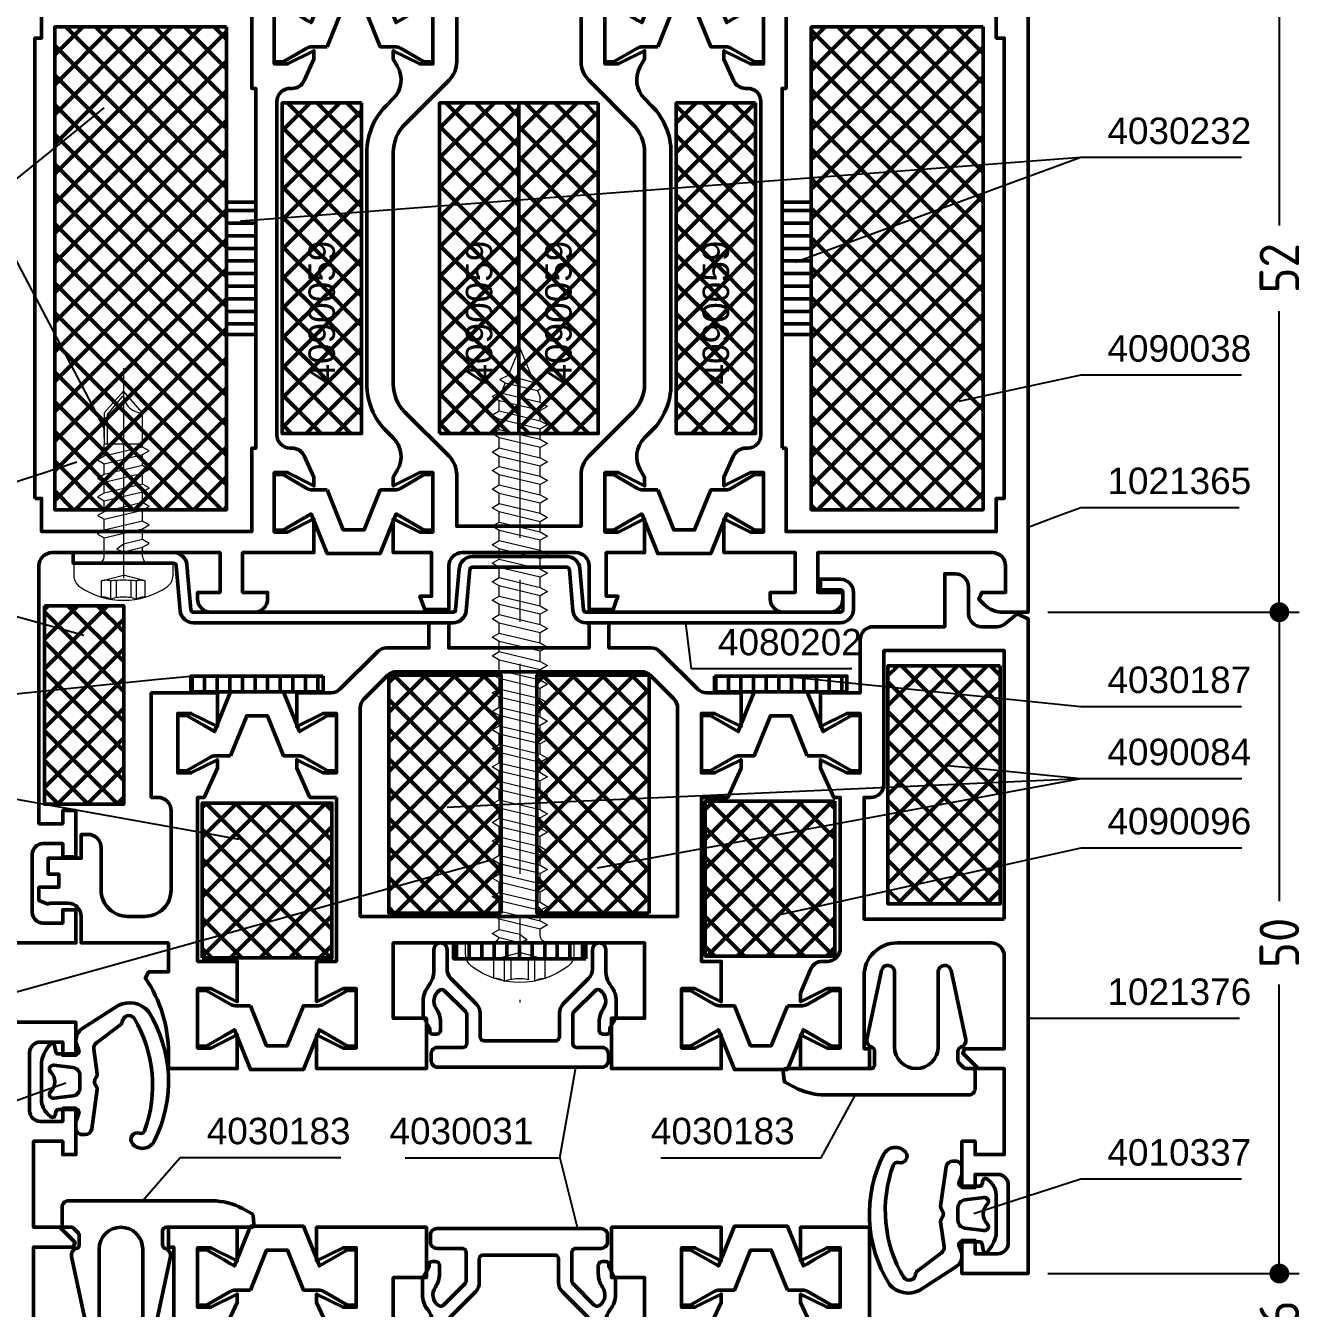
# Model space of a CAD drawing. Header units: millimetres. Extents: x 17 to 180, y 21 to 258.
# Drawn here: x 82.9 to 179.6, y 112.3 to 209.2 of the extents above; entities that cross this region are included whole.
import ezdxf

# ---------------------------------------------------------------- set-up
doc = ezdxf.new("R2010")
doc.units = ezdxf.units.MM
doc.linetypes.add('CENTER', pattern=[50.8, 31.75, -6.35, 6.35, -6.35])
doc.linetypes.add('HIDDEN', pattern=[9.525, 6.35, -3.175])
for name, color, linetype, lineweight in [('AM_5', 3, 'Continuous', 25), ('AM_C', 50, 'Continuous', 50), ('AM_S', 80, 'Continuous', 50), ('Cent3', 70, 'CENTER', 18), ('CHide4', 10, 'HIDDEN', 13), ('Cont4', 10, 'Continuous', 13)]:
    doc.layers.add(name, color=color, linetype=linetype, lineweight=lineweight)
doc.layers.add('WBC-GER-ENG', color=7, linetype='Continuous')
doc.styles.add('HBS_DIMTEXTSTYLE', font='isocp.shx')
doc.styles.add('SWISSL', font='swissl.ttf')
doc.dimstyles.new('Konstruktionsschnitt 1-1$0', dxfattribs={"dimscale": 0, "dimtxt": 3, "dimasz": 1.5, "dimexe": 1.5, "dimexo": 1.5, "dimgap": 1.5, "dimtad": 0, "dimdsep": 46, "dimtxsty": 'HBS_DIMTEXTSTYLE', "dimblk": 'PUNKT', "dimcen": 0, "dimclrd": 3, "dimclre": 3, "dimclrt": 2, "dimadec": 1, "dimazin": 2, "dimtfac": 0.7, "dimtofl": 0, "dimtmove": 0, "dimatfit": 3, "dimfxl": 0, "dimtolj": 1, "dimtzin": 0, "dimarcsym": 0})

# ---------------------------------------------------------------- blocks, each defined once
blk = doc.blocks.new('WS4070448')
at = {"layer": 'Cent3', "ltscale": 0.5}
blk.add_line((8.051, -14.399), (8.067, 4.661), dxfattribs=at)
at = {"layer": 'CHide4', "ltscale": 0.3}
for p, q in [((7.096, 1.694), (7.096, 3.079)), ((7.508, 1.694), (7.508, 2.967)), ((8.627, 1.694), (8.627, 2.967)), ((9.039, 1.694), (9.039, 3.079))]:
    blk.add_line(p, q, dxfattribs=at)
for points in [[(6.417, 2.921), (6.417, 1.694)], [(9.717, 2.921), (9.717, 1.694)], [(6.417, 1.694), (8.067, 1.252)], [(9.717, 1.694), (8.067, 1.252)]]:
    blk.add_lwpolyline(points, dxfattribs=at)
for centre, radius, start, end in [((6.478, 4.198), 1.279, 267.28485, 298.88724), ((8.067, 5.853), 2.94, 250.69884, 289.30116), ((9.657, 4.198), 1.279, 241.11276, 272.71515), ((6.756, 2.851), 1.206, 253.66426, 286.33574), ((8.067, 11.775), 10.128, 264.49478, 275.50522), ((9.378, 2.851), 1.206, 253.66426, 286.33574)]:
    blk.add_arc(centre, radius, start, end, dxfattribs=at)
at = {"layer": 'Cont4'}
for p, q in [((6.617, -8.639), (6.617, -11.003)), ((6.617, -8.639), (9.517, -8.639)), ((9.517, -11.003), (9.517, -8.639)), ((6.617, -11.003), (8.067, -12.639)), ((8.067, -12.639), (9.517, -11.003))]:
    blk.add_line(p, q, dxfattribs=at)
blk.add_lwpolyline([(11.39, 2.114, 0.314856), (4.744, 2.114, 0.244912), (4.317, 1.295), (4.317, 0.361), (11.817, 0.361), (11.817, 1.295, 0.244912), (11.39, 2.114, 0.138291)], format="xyb", dxfattribs=at)
for points in [[(6.117, -1.139), (6.617, -1.428), (8.067, -1.084), (8.567, -0.707), (8.067, -0.507), (6.617, -0.851)], [(6.117, -2.539), (6.617, -2.828), (9.517, -2.14), (10.017, -1.852), (9.517, -1.563), (6.617, -2.251)], [(6.117, -3.939), (6.617, -4.228), (9.517, -3.54), (10.017, -3.252), (9.517, -2.963), (6.617, -3.651)], [(6.117, -5.339), (6.617, -5.628), (9.517, -4.94), (10.017, -4.652), (9.517, -4.363), (6.617, -5.051)], [(6.117, -6.739), (6.617, -7.028), (9.517, -6.34), (10.017, -6.052), (9.517, -5.763), (6.617, -6.451)], [(6.117, -8.139), (6.617, -8.428), (9.517, -7.74), (10.017, -7.452), (9.517, -7.163), (6.617, -7.851)]]:
    blk.add_lwpolyline(points, close=True, dxfattribs=at)
for points in [[(6.617, -0.139), (6.617, -0.851)], [(9.517, -0.139), (9.517, -1.563)], [(6.617, -1.428), (6.617, -1.851)], [(6.617, -1.428), (6.617, -2.251)], [(6.617, -1.428), (6.617, -2.251)], [(6.617, -2.828), (6.617, -3.651)], [(9.517, -2.14), (9.517, -2.963)], [(9.517, -3.54), (9.517, -4.363)], [(6.617, -4.228), (6.617, -5.051)], [(6.617, -5.628), (6.617, -6.451)], [(9.517, -4.94), (9.517, -5.763)], [(9.517, -6.34), (9.517, -7.163)], [(6.617, -7.028), (6.617, -7.851)], [(9.517, -7.74), (9.517, -8.639)], [(6.617, -8.428), (6.617, -8.639)], [(9.267, -8.639), (9.267, -10.887), (8.101, -12.285)], [(9.517, -9.14), (9.517, -9.963)], [(6.617, -9.828), (6.617, -10.651)]]:
    blk.add_lwpolyline(points, dxfattribs=at)
for centre, radius, start, end in [((6.117, -0.139), 0.5, 0, 90), ((10.017, -0.139), 0.5, 90, 180), ((6.609, -12.471), 1.468, 353.42435, 89.66881)]:
    blk.add_arc(centre, radius, start, end, dxfattribs=at)
blk = doc.blocks.new('PUNKT')
at = {"color": 0, "linetype": 'Continuous'}
blk.add_line((-0.5, 0), (-1, 0), dxfattribs=at)
at = {"color": 0, "linetype": 'Continuous', "const_width": 0.5}
blk.add_lwpolyline([(-0.25, 0, 1), (0.25, 0, 1)], format="xyb", close=True, dxfattribs=at)
blk = doc.blocks.new('*D12')
at = {"layer": 'AM_5', "color": 3, "lineweight": -2, "transparency": 16777216}
for p, q in [((160.17, 216.9), (179.17, 216.9)), ((177.67, 215.4), (177.67, 194.14)), ((177.67, 166.4), (177.67, 187.66)), ((160.169, 164.9), (179.17, 164.9))]:
    blk.add_line(p, q, dxfattribs=at)
at = {"layer": 'AM_5', "color": 3, "lineweight": -2, "transparency": 16777216, "xscale": 1.5, "yscale": 1.5, "zscale": 1.5}
for p, rotation in [((177.67, 216.9), 90), ((177.67, 164.9), 270)]:
    blk.add_blockref('PUNKT', p, dxfattribs=dict(at, rotation=rotation))
at = {"layer": 'AM_5', "color": 2, "transparency": 16777216, "insert": (177.67, 190.9), "char_height": 3, "attachment_point": 5, "rotation": 90, "style": 'HBS_DIMTEXTSTYLE'}
blk.add_mtext('\\A1;52', dxfattribs=at)
blk = doc.blocks.new('*S55')
at = {"layer": 'AM_5', "color": 3}
for p, q in [((162.669, 172.797), (161.009, 172.172)), ((174.644, 172.797), (162.669, 172.797))]:
    blk.add_line(p, q, dxfattribs=at)
at = {"layer": 'AM_5', "color": 3, "linetype": 'Continuous'}
blk.add_line((161.009, 172.172), (158.669, 171.292), dxfattribs=at)
at = {"layer": 'AM_5', "color": 2, "insert": (164.669, 173.797), "char_height": 2, "attachment_point": 7, "style": 'SWISSL'}
blk.add_mtext('1021365', dxfattribs=at)
blk = doc.blocks.new('*S56')
at = {"layer": 'AM_5', "color": 3}
for p, q in [((162.669, 182.811), (155.882, 181.36)), ((174.814, 182.811), (162.669, 182.811))]:
    blk.add_line(p, q, dxfattribs=at)
at = {"layer": 'AM_5', "color": 3, "linetype": 'Continuous'}
blk.add_line((155.882, 181.36), (153.437, 180.837), dxfattribs=at)
at = {"layer": 'AM_5', "color": 2, "insert": (164.669, 183.811), "char_height": 2, "attachment_point": 7, "style": 'SWISSL'}
blk.add_mtext('4090038', dxfattribs=at)
blk = doc.blocks.new('*S57')
at = {"layer": 'AM_5', "color": 3}
for p, q in [((162.669, 199.265), (101.604, 194.646)), ((162.669, 199.265), (143.417, 192.21)), ((174.804, 199.265), (162.669, 199.265))]:
    blk.add_line(p, q, dxfattribs=at)
at = {"layer": 'AM_5', "color": 3, "linetype": 'Continuous'}
for p, q in [((101.604, 194.646), (99.112, 194.458)), ((143.417, 192.21), (141.069, 191.349))]:
    blk.add_line(p, q, dxfattribs=at)
at = {"layer": 'AM_5', "color": 2, "insert": (164.669, 200.265), "char_height": 2, "attachment_point": 7, "style": 'SWISSL'}
blk.add_mtext('4030232', dxfattribs=at)
blk = doc.blocks.new('*S58')
at = {"layer": 'AM_5', "color": 3, "linetype": 'Continuous'}
blk.add_line((84.359, 175.498), (86.736, 176.271), dxfattribs=at)
at = {"layer": 'AM_5', "color": 3}
for p, q in [((77.869, 173.386), (84.359, 175.498)), ((65.723, 173.386), (77.869, 173.386))]:
    blk.add_line(p, q, dxfattribs=at)
at = {"layer": 'AM_5', "color": 2, "insert": (75.869, 174.386), "char_height": 2, "attachment_point": 9, "style": 'SWISSL'}
blk.add_mtext('4090038', dxfattribs=at)
blk = doc.blocks.new('*S59')
at = {"layer": 'AM_5', "color": 3, "linetype": 'Continuous'}
blk.add_line((92.881, 159.824), (95.369, 160.075), dxfattribs=at)
at = {"layer": 'AM_5', "color": 3}
for p, q in [((77.869, 158.31), (92.881, 159.824)), ((65.718, 158.31), (77.869, 158.31))]:
    blk.add_line(p, q, dxfattribs=at)
at = {"layer": 'AM_5', "color": 2, "insert": (75.869, 159.31), "char_height": 2, "attachment_point": 9, "style": 'SWISSL'}
blk.add_mtext('4030187', dxfattribs=at)
blk = doc.blocks.new('*S60')
at = {"layer": 'AM_5', "color": 3, "linetype": 'Continuous'}
for p, q in [((155.037, 153.051), (152.549, 153.294)), ((117.25, 150.257), (114.752, 150.144)), ((128.536, 145.995), (126.078, 145.54))]:
    blk.add_line(p, q, dxfattribs=at)
at = {"layer": 'AM_5', "color": 3}
for p, q in [((162.67, 152.305), (117.25, 150.257)), ((162.67, 152.305), (128.536, 145.995)), ((162.67, 152.305), (155.037, 153.051)), ((174.826, 152.305), (162.67, 152.305))]:
    blk.add_line(p, q, dxfattribs=at)
at = {"layer": 'AM_5', "color": 2, "insert": (164.67, 153.305), "char_height": 2, "attachment_point": 7, "style": 'SWISSL'}
blk.add_mtext('4090084', dxfattribs=at)
blk = doc.blocks.new('*S61')
at = {"layer": 'AM_5', "color": 3, "linetype": 'Continuous'}
blk.add_line((142.457, 159.821), (139.97, 160.075), dxfattribs=at)
at = {"layer": 'AM_5', "color": 3}
for p, q in [((162.67, 157.757), (142.457, 159.821)), ((174.82, 157.757), (162.67, 157.757))]:
    blk.add_line(p, q, dxfattribs=at)
at = {"layer": 'AM_5', "color": 2, "insert": (164.67, 158.757), "char_height": 2, "attachment_point": 7, "style": 'SWISSL'}
blk.add_mtext('4030187', dxfattribs=at)
blk = doc.blocks.new('*S62')
at = {"layer": 'AM_5', "color": 3, "linetype": 'Continuous'}
blk.add_line((133.093, 161.62), (132.78, 164.1), dxfattribs=at)
at = {"layer": 'AM_5', "color": 3}
for p, q in [((133.22, 160.612), (133.093, 161.62)), ((145.356, 160.612), (133.22, 160.612))]:
    blk.add_line(p, q, dxfattribs=at)
at = {"layer": 'AM_5', "color": 2, "insert": (135.22, 161.612), "char_height": 2, "attachment_point": 7, "style": 'SWISSL'}
blk.add_mtext('4080202', dxfattribs=at)
blk = doc.blocks.new('ws4070048')
at = {"layer": 'Cent3', "ltscale": 0.5}
blk.add_line((0, -46.5), (0, 4.5), dxfattribs=at)
at = {"layer": 'CHide4', "ltscale": 0.3}
for p, q in [((-1.171, 1.248), (-1.171, 2.885)), ((-0.684, 1.248), (-0.684, 2.753)), ((0.638, 1.248), (0.638, 2.753)), ((1.125, 1.248), (1.125, 2.885))]:
    blk.add_line(p, q, dxfattribs=at)
for points in [[(-1.973, 2.666), (-1.973, 1.248)], [(1.927, 2.682), (1.927, 1.248)], [(-1.973, 1.248), (-0.023, 0.726)], [(1.927, 1.248), (-0.023, 0.726)]]:
    blk.add_lwpolyline(points, dxfattribs=at)
for centre, radius, start, end in [((-1.962, 4.206), 1.539, 269.57434, 300.88365), ((-0.023, 6.163), 3.474, 250.69884, 289.30116), ((1.885, 4.206), 1.525, 240.10442, 271.56463), ((-1.572, 2.616), 1.425, 253.66426, 286.33574), ((-0.023, 13.162), 11.97, 264.49478, 275.50522), ((1.526, 2.616), 1.425, 253.66426, 286.33574)]:
    blk.add_arc(centre, radius, start, end, dxfattribs=at)
at = {"layer": 'Cont4'}
blk.add_lwpolyline([(3.625, 1.781, 0.336235), (-3.625, 1.781, 0.234691), (-4.1, 0.825), (-4.1, 0), (4.1, 0), (4.1, 0.825, 0.234691), (3.625, 1.781, 0.14402)], format="xyb", dxfattribs=at)
for points in [[(-1.55, -0.382), (-2.1, -0.7), (-1.55, -1.018), (0, -0.647), (0.55, -0.233), (0, -0.012)], [(-1.55, -1.782), (-2.1, -2.1), (-1.55, -2.418), (1.55, -1.677), (2.1, -1.359), (1.55, -1.042)], [(-1.55, -3.182), (-2.1, -3.5), (-1.55, -3.818), (1.55, -3.077), (2.1, -2.759), (1.55, -2.442)], [(-1.55, -4.582), (-2.1, -4.9), (-1.55, -5.218), (1.55, -4.477), (2.1, -4.159), (1.55, -3.842)], [(-1.55, -5.982), (-2.1, -6.3), (-1.55, -6.618), (1.55, -5.877), (2.1, -5.559), (1.55, -5.242)], [(-1.55, -7.382), (-2.1, -7.7), (-1.55, -8.018), (1.55, -7.277), (2.1, -6.959), (1.55, -6.642)], [(-1.55, -8.782), (-2.1, -9.1), (-1.55, -9.418), (1.55, -8.677), (2.1, -8.359), (1.55, -8.042)], [(-1.55, -10.182), (-2.1, -10.5), (-1.55, -10.818), (1.55, -10.077), (2.1, -9.759), (1.55, -9.442)], [(-1.55, -11.582), (-2.1, -11.9), (-1.55, -12.218), (1.55, -11.477), (2.1, -11.159), (1.55, -10.842)], [(-1.55, -12.982), (-2.1, -13.3), (-1.55, -13.618), (1.55, -12.877), (2.1, -12.559), (1.55, -12.242)], [(-1.55, -14.382), (-2.1, -14.7), (-1.55, -15.018), (1.55, -14.277), (2.1, -13.959), (1.55, -13.642)], [(-1.55, -15.782), (-2.1, -16.1), (-1.55, -16.418), (1.55, -15.677), (2.1, -15.359), (1.55, -15.042)], [(-1.55, -17.182), (-2.1, -17.5), (-1.55, -17.818), (1.55, -17.077), (2.1, -16.759), (1.55, -16.442)], [(-1.55, -18.582), (-2.1, -18.9), (-1.55, -19.218), (1.55, -18.477), (2.1, -18.159), (1.55, -17.842)], [(-1.55, -19.982), (-2.1, -20.3), (-1.55, -20.618), (1.55, -19.877), (2.1, -19.559), (1.55, -19.242)], [(-1.55, -21.382), (-2.1, -21.7), (-1.55, -22.018), (1.55, -21.277), (2.1, -20.959), (1.55, -20.642)], [(-1.55, -22.782), (-2.1, -23.1), (-1.55, -23.418), (1.55, -22.677), (2.1, -22.359), (1.55, -22.042)], [(-1.55, -24.182), (-2.1, -24.5), (-1.55, -24.818), (1.55, -24.077), (2.1, -23.759), (1.55, -23.442)], [(-1.55, -25.582), (-2.1, -25.9), (-1.55, -26.218), (1.55, -25.477), (2.1, -25.159), (1.55, -24.842)], [(-1.55, -26.982), (-2.1, -27.3), (-1.55, -27.618), (1.55, -26.877), (2.1, -26.559), (1.55, -26.242)], [(-1.55, -28.382), (-2.1, -28.7), (-1.55, -29.018), (1.55, -28.277), (2.1, -27.959), (1.55, -27.642)], [(-1.55, -29.782), (-2.1, -30.1), (-1.55, -30.418), (1.55, -29.677), (2.1, -29.359), (1.55, -29.042)], [(-1.55, -31.182), (-2.1, -31.5), (-1.55, -31.818), (1.55, -31.077), (2.1, -30.759), (1.55, -30.442)], [(-1.55, -32.582), (-2.1, -32.9), (-1.55, -33.218), (1.55, -32.477), (2.1, -32.159), (1.55, -31.842)], [(-1.55, -33.982), (-2.1, -34.3), (-1.55, -34.618), (1.55, -33.877), (2.1, -33.559), (1.55, -33.242)], [(-1.55, -35.382), (-2.1, -35.7), (-1.55, -36.018), (1.55, -35.277), (2.1, -34.959), (1.55, -34.642)], [(-1.55, -36.782), (-2.1, -37.1), (-1.55, -37.418), (1.55, -36.677), (2.1, -36.359), (1.55, -36.042)], [(-1.55, -38.182), (-2.1, -38.5), (-1.55, -38.818), (1.55, -38.077), (2.1, -37.759), (1.55, -37.442)], [(-1.55, -39.582), (-2.1, -39.9), (-1.55, -40.218), (1.55, -39.477), (2.1, -39.159), (1.55, -38.842)], [(-1.55, -40.982), (-2.1, -41.3), (-1.55, -41.618), (1.55, -40.877), (2.1, -40.559), (1.55, -40.242)], [(1.342, -41.76), (1.733, -42.024), (1.107, -42.328), (-0.872, -42.896), (-1.497, -42.594), (-1.107, -42.328)]]:
    blk.add_lwpolyline(points, close=True, dxfattribs=at)
for points in [[(1.55, -0.6), (1.55, -1.042)], [(-1.55, -1.018), (-1.55, -1.782)], [(1.55, -1.677), (1.55, -2.442)], [(-1.55, -2.418), (-1.55, -3.182)], [(-1.55, -3.818), (-1.55, -4.582)], [(1.55, -3.077), (1.55, -3.842)], [(1.55, -4.477), (1.55, -5.242)], [(-1.55, -5.218), (-1.55, -5.982)], [(-1.55, -6.618), (-1.55, -7.382)], [(1.55, -5.877), (1.55, -6.642)], [(1.55, -7.277), (1.55, -8.042)], [(-1.55, -8.018), (-1.55, -8.782)], [(1.55, -8.677), (1.55, -9.442)], [(-1.55, -9.418), (-1.55, -10.182)], [(1.55, -10.077), (1.55, -10.842)], [(-1.55, -10.818), (-1.55, -11.582)], [(1.55, -11.477), (1.55, -12.242)], [(-1.55, -12.218), (-1.55, -12.982)], [(1.55, -12.877), (1.55, -13.642)], [(-1.55, -13.618), (-1.55, -14.382)], [(1.55, -14.277), (1.55, -15.042)], [(-1.55, -15.018), (-1.55, -15.782)], [(-1.55, -16.418), (-1.55, -17.182)], [(1.55, -15.677), (1.55, -16.442)], [(1.55, -17.077), (1.55, -17.842)], [(-1.55, -17.818), (-1.55, -18.582)], [(-1.55, -19.218), (-1.55, -19.982)], [(1.55, -18.477), (1.55, -19.242)], [(1.55, -19.877), (1.55, -20.642)], [(-1.55, -20.618), (-1.55, -21.382)], [(1.55, -21.277), (1.55, -22.042)], [(-1.55, -22.018), (-1.55, -22.782)], [(1.55, -22.677), (1.55, -23.442)], [(-1.55, -23.418), (-1.55, -24.182)], [(1.55, -24.077), (1.55, -24.842)], [(-1.55, -24.818), (-1.55, -25.582)], [(1.55, -25.477), (1.55, -26.242)], [(-1.55, -26.218), (-1.55, -26.982)], [(1.55, -26.877), (1.55, -27.642)], [(-1.55, -27.618), (-1.55, -28.382)], [(-1.55, -29.018), (-1.55, -29.782)], [(1.55, -28.277), (1.55, -29.042)], [(1.55, -29.677), (1.55, -30.442)], [(-1.55, -30.418), (-1.55, -31.182)], [(-1.55, -31.818), (-1.55, -32.582)], [(1.55, -31.077), (1.55, -31.842)], [(1.55, -32.477), (1.55, -33.242)], [(-1.55, -33.218), (-1.55, -33.982)], [(1.55, -33.877), (1.55, -34.642)], [(-1.55, -34.618), (-1.55, -35.382)], [(1.55, -35.277), (1.55, -36.042)], [(-1.55, -36.018), (-1.55, -36.782)], [(1.55, -36.677), (1.55, -37.442)], [(-1.55, -37.418), (-1.55, -38.182)], [(1.55, -38.077), (1.55, -38.842)], [(-1.55, -38.818), (-1.55, -39.582)], [(1.55, -39.477), (1.55, -40.242)], [(-1.55, -40.218), (-1.55, -40.982)], [(-1.107, -42.328), (-1.414, -41.585)], [(1.342, -41.76), (1.55, -41.258)], [(1.55, -40.877), (1.55, -41.258)], [(1.107, -42.328), (0, -45), (-0.872, -42.896)]]:
    blk.add_lwpolyline(points, dxfattribs=at)
for centre, start, end in [((2.15, -0.6), 90, 180), ((-2.15, -0.6), 19.28031, 90)]:
    blk.add_arc(centre, 0.6, start, end, dxfattribs=at)
blk = doc.blocks.new('*S63')
at = {"layer": 'AM_5', "color": 3, "linetype": 'Continuous'}
blk.add_line((161.17, 134.178), (158.67, 134.178), dxfattribs=at)
at = {"layer": 'AM_5', "color": 3}
blk.add_line((174.671, 134.178), (161.17, 134.178), dxfattribs=at)
at = {"layer": 'AM_5', "color": 2, "insert": (164.67, 135.178), "char_height": 2, "attachment_point": 7, "style": 'SWISSL'}
blk.add_mtext('1021376', dxfattribs=at)
blk = doc.blocks.new('*D23')
at = {"layer": 'AM_5', "color": 3, "lineweight": -2, "transparency": 16777216}
for p, q in [((177.67, 116.4), (177.67, 117.9)), ((160.17, 114.9), (179.17, 114.9)), ((160.17, 108.9), (179.17, 108.9)), ((177.67, 107.4), (177.67, 105.9))]:
    blk.add_line(p, q, dxfattribs=at)
at = {"layer": 'AM_5', "color": 3, "lineweight": -2, "transparency": 16777216, "xscale": 1.5, "yscale": 1.5, "zscale": 1.5}
for p, rotation in [((177.67, 114.9), 270), ((177.67, 108.9), 90)]:
    blk.add_blockref('PUNKT', p, dxfattribs=dict(at, rotation=rotation))
at = {"layer": 'AM_5', "color": 2, "transparency": 16777216, "insert": (177.67, 111.9), "char_height": 3, "attachment_point": 5, "rotation": 90, "style": 'HBS_DIMTEXTSTYLE'}
blk.add_mtext('\\A1;6', dxfattribs=at)
blk = doc.blocks.new('*D24')
at = {"layer": 'AM_5', "color": 3, "lineweight": -2, "transparency": 16777216}
for p, q in [((160.169, 164.9), (179.17, 164.9)), ((177.67, 163.4), (177.67, 143.051)), ((177.67, 116.4), (177.67, 136.749)), ((160.17, 114.9), (179.17, 114.9))]:
    blk.add_line(p, q, dxfattribs=at)
at = {"layer": 'AM_5', "color": 3, "lineweight": -2, "transparency": 16777216, "xscale": 1.5, "yscale": 1.5, "zscale": 1.5}
for p, rotation in [((177.67, 164.9), 90), ((177.67, 114.9), 270)]:
    blk.add_blockref('PUNKT', p, dxfattribs=dict(at, rotation=rotation))
at = {"layer": 'AM_5', "color": 2, "transparency": 16777216, "insert": (177.67, 139.9), "char_height": 3, "attachment_point": 5, "rotation": 90, "style": 'HBS_DIMTEXTSTYLE'}
blk.add_mtext('\\A1;50', dxfattribs=at)
blk = doc.blocks.new('*S69')
at = {"layer": 'AM_5', "color": 3}
for p, q in [((94.562, 123.648), (93.367, 122.281)), ((106.693, 123.648), (94.562, 123.648))]:
    blk.add_line(p, q, dxfattribs=at)
at = {"layer": 'AM_5', "color": 3, "linetype": 'Continuous'}
blk.add_line((93.367, 122.281), (91.721, 120.399), dxfattribs=at)
at = {"layer": 'AM_5', "color": 2, "insert": (96.562, 124.648), "char_height": 2, "attachment_point": 7, "style": 'SWISSL'}
blk.add_mtext('4030183', dxfattribs=at)
blk = doc.blocks.new('*S70')
at = {"layer": 'AM_5', "color": 3, "linetype": 'Continuous'}
blk.add_line((83.564, 128.483), (85.918, 129.324), dxfattribs=at)
at = {"layer": 'AM_5', "color": 3}
for p, q in [((77.869, 126.449), (83.564, 128.483)), ((65.718, 126.449), (77.869, 126.449))]:
    blk.add_line(p, q, dxfattribs=at)
at = {"layer": 'AM_5', "color": 2, "insert": (75.869, 127.449), "char_height": 2, "attachment_point": 9, "style": 'SWISSL'}
blk.add_mtext('4010337', dxfattribs=at)
blk = doc.blocks.new('*S71')
at = {"layer": 'AM_5', "color": 3}
for p, q in [((162.67, 122.032), (156.953, 120.187)), ((174.82, 122.032), (162.67, 122.032))]:
    blk.add_line(p, q, dxfattribs=at)
at = {"layer": 'AM_5', "color": 3, "linetype": 'Continuous'}
blk.add_line((156.953, 120.187), (154.574, 119.42), dxfattribs=at)
at = {"layer": 'AM_5', "color": 2, "insert": (164.67, 123.032), "char_height": 2, "attachment_point": 7, "style": 'SWISSL'}
blk.add_mtext('4010337', dxfattribs=at)
blk = doc.blocks.new('*S72')
at = {"layer": 'AM_5', "color": 3, "linetype": 'Continuous'}
for p, q in [((124.034, 128.038), (124.469, 130.5)), ((123.986, 120.726), (124.591, 118.3))]:
    blk.add_line(p, q, dxfattribs=at)
at = {"layer": 'AM_5', "color": 3}
for p, q in [((123.258, 123.648), (124.034, 128.038)), ((111.558, 123.648), (123.258, 123.648)), ((123.258, 123.648), (123.986, 120.726))]:
    blk.add_line(p, q, dxfattribs=at)
at = {"layer": 'AM_5', "color": 2, "insert": (121.258, 124.648), "char_height": 2, "attachment_point": 9, "style": 'SWISSL'}
blk.add_mtext('4030031', dxfattribs=at)
blk = doc.blocks.new('*S73')
at = {"layer": 'AM_5', "color": 3}
for p, q in [((162.67, 147.068), (142.211, 142.525)), ((174.826, 147.068), (162.67, 147.068))]:
    blk.add_line(p, q, dxfattribs=at)
at = {"layer": 'AM_5', "color": 3, "linetype": 'Continuous'}
blk.add_line((142.211, 142.525), (139.77, 141.983), dxfattribs=at)
at = {"layer": 'AM_5', "color": 2, "insert": (164.67, 148.068), "char_height": 2, "attachment_point": 7, "style": 'SWISSL'}
blk.add_mtext('4090096', dxfattribs=at)
blk = doc.blocks.new('*S74')
at = {"layer": 'AM_5', "color": 3}
for p, q in [((65.713, 151.542), (77.869, 151.542)), ((77.869, 151.542), (96.517, 148.186))]:
    blk.add_line(p, q, dxfattribs=at)
at = {"layer": 'AM_5', "color": 3, "linetype": 'Continuous'}
blk.add_line((96.517, 148.186), (98.978, 147.743), dxfattribs=at)
at = {"layer": 'AM_5', "color": 2, "insert": (75.869, 152.542), "char_height": 2, "attachment_point": 9, "style": 'SWISSL'}
blk.add_mtext('4090096', dxfattribs=at)
blk = doc.blocks.new('*S75')
at = {"layer": 'WBC-GER-ENG', "color": 3}
blk.add_line((55.669, 128.846), (115.725, 145.531), dxfattribs=at)
at = {"layer": 'WBC-GER-ENG', "color": 3, "linetype": 'Continuous'}
blk.add_line((115.725, 145.531), (118.134, 146.2), dxfattribs=at)
blk = doc.blocks.new('*S85')
at = {"layer": 'AM_5', "color": 3, "linetype": 'Continuous'}
blk.add_line((144.417, 126.206), (145.615, 128.4), dxfattribs=at)
at = {"layer": 'AM_5', "color": 3}
for p, q in [((143.021, 123.648), (144.417, 126.206)), ((130.891, 123.648), (143.021, 123.648))]:
    blk.add_line(p, q, dxfattribs=at)
at = {"layer": 'AM_5', "color": 2, "insert": (141.021, 124.648), "char_height": 2, "attachment_point": 9, "style": 'SWISSL'}
blk.add_mtext('4030183', dxfattribs=at)
blk = doc.blocks.new('*S88')
at = {"layer": 'AM_5', "color": 3, "linetype": 'Continuous'}
for p, q in [((86.87, 201.447), (88.815, 203.018)), ((87.649, 180.993), (88.813, 178.78))]:
    blk.add_line(p, q, dxfattribs=at)
at = {"layer": 'AM_5', "color": 3}
for p, q in [((79.869, 195.789), (86.87, 201.447)), ((62.398, 195.789), (79.869, 195.789)), ((79.869, 195.789), (87.649, 180.993))]:
    blk.add_line(p, q, dxfattribs=at)
at = {"layer": 'AM_5', "color": 2, "insert": (72.544, 196.789), "char_height": 2, "attachment_point": 9, "style": 'SWISSL'}
blk.add_mtext('4070448', dxfattribs=at)
blk = doc.blocks.new('*S90')
at = {"layer": 'AM_5', "color": 3}
for p, q in [((65.733, 165.748), (77.869, 165.748)), ((77.869, 165.748), (84.854, 163.833))]:
    blk.add_line(p, q, dxfattribs=at)
at = {"layer": 'AM_5', "color": 3, "linetype": 'Continuous'}
blk.add_line((84.854, 163.833), (87.265, 163.172), dxfattribs=at)
at = {"layer": 'AM_5', "color": 2, "insert": (75.869, 166.748), "char_height": 2, "attachment_point": 9, "style": 'SWISSL'}
blk.add_mtext('4090092', dxfattribs=at)
blk = doc.blocks.new('WI4090084')
h = blk.add_hatch()
h.set_pattern_fill('ANSI37', color=256, scale=0.5, angle=90)
h.set_pattern_definition([(135, (278.8448, -56.4523), (-1.122532, -1.122532), []), (225, (278.8448, -56.4523), (1.122532, -1.122532), [])])
h.paths.add_polyline_path([(-0.55, -0.85), (-18.55, -0.85), (-18.55, -9.35), (-0.55, -9.35)])
blk.add_lwpolyline([(-0.55, -0.85), (-0.55, -9.35), (-18.55, -9.35), (-18.55, -0.85), (-0.55, -0.85)], close=True)
blk = doc.blocks.new('WI4090096')
h = blk.add_hatch()
h.set_pattern_fill('ANSI37', color=256, scale=0.5)
h.paths.add_polyline_path([(11.7, 9.8), (0, 9.8), (0, 0), (11.7, 0)])
blk.add_lwpolyline([(0, 9.8), (11.7, 9.8), (11.7, 0), (0, 0), (0, 9.8)], close=True)
blk = doc.blocks.new('WI4090092')
h = blk.add_hatch()
h.set_pattern_fill('ANSI37', color=256, scale=0.5)
h.paths.add_polyline_path([(-0.08, 6.42), (-0.08, 0.42), (14.92, 0.42), (14.92, 6.42)])
blk.add_lwpolyline([(-0.08, 0.42), (-0.08, 6.42), (14.92, 6.42), (14.92, 0.42), (-0.08, 0.42)], close=True)
blk = doc.blocks.new('WI1021358')
for points in [[(-75.199, 5), (-75.199, -2), (-72.199, -2), (-72.058, -2.341), (-73.216, -3.5), (-75.199, -3.5), (-75.199, -10), (-72.999, -10), (-72.999, -9), (-71.999, -9), (-71.999, -12.5), (-72.999, -12.5), (-72.999, -11.5), (-74.699, -11.5, 0.414214), (-75.499, -12.3), (-75.499, -16.7, 0.414214), (-74.699, -17.5), (-72.999, -17.5), (-72.999, -16.5), (-71.999, -16.5), (-71.999, -19), (-76.999, -19)], [(-60.805, 4.358), (-59.799, 2.2), (-59.799, 2.2), (-59.799, 1.55), (-61.799, 2.55), (-62.799, 2.55), (-62.799, -1.95), (-61.799, -1.95), (-59.799, -0.95), (-59.799, -3.5), (-64.999, -3.5), (-64.999, -2), (-64.599, -2), (-64.599, 5, 0.414214)], [(-28.999, 6), (-28.999, 0.3), (-31.499, 0.3), (-31.499, -3.5), (-23.199, -3.5), (-23.199, -0.95), (-25.199, -1.95), (-26.199, -1.95), (-26.199, 2.55), (-25.199, 2.55), (-23.199, 1.55), (-23.199, 2.2), (-24.405, 4.787, -0.109518)], [(-12, 6), (-12, -3.5), (-17.2, -3.5), (-17.2, -0.95), (-15.2, -1.95), (-14.2, -1.95), (-14.2, 2.55), (-15.2, 2.55), (-17.2, 1.55), (-17.2, 2.2), (-16.194, 4.358, 0.109518)]]:
    blk.add_lwpolyline(points, format="xyb")
blk.add_lwpolyline([(-52.594, 4.787), (-53.8, 2.2), (-53.799, 1.55), (-51.799, 2.55), (-50.799, 2.55), (-50.799, -1.95), (-51.799, -1.95), (-53.799, -0.95), (-53.799, -3.5), (-45.499, -3.5), (-45.499, 0.3), (-47.999, 0.3), (-47.999, 6)])
for points in [[(-58.807, 1.25), (-59.933, 1.25, -0.131652), (-60.333, 1.358), (-62.138, 2.4), (-62.799, 2.4), (-62.799, -1.8), (-62.138, -1.8), (-60.799, -1.027), (-60.311, -0.744), (-60.012, -0.572), (-58.799, -3.575), (-54.799, -3.575), (-53.586, -0.572), (-51.46, -1.8), (-50.799, -1.8), (-50.799, 2.4), (-51.46, 2.4), (-53.265, 1.358, -0.131652), (-53.665, 1.25), (-54.791, 1.25), (-56.013, -1.775), (-57.585, -1.775)], [(-18.192, 1.25), (-17.066, 1.25, 0.131652), (-16.666, 1.358), (-14.861, 2.4), (-14.2, 2.4), (-14.2, -1.8), (-14.861, -1.8), (-16.2, -1.027), (-16.688, -0.744), (-16.987, -0.572), (-18.2, -3.575), (-22.2, -3.575), (-23.413, -0.572), (-25.539, -1.8), (-26.2, -1.8), (-26.2, 2.4), (-25.539, 2.4), (-23.734, 1.358, 0.131652), (-23.334, 1.25), (-22.208, 1.25), (-20.986, -1.775), (-19.414, -1.775)]]:
    blk.add_lwpolyline(points, format="xyb", close=True)
blk = doc.blocks.new('WI1021365')
for points in [[(0.2, 51), (5, 51), (5, 48.5), (4, 48.5), (4, 49.5), (2.5, 49.5, 0.414214), (1.7, 48.7), (1.7, 44.3, 0.414214), (2.5, 43.5), (4, 43.5), (4, 44.5), (5, 44.5), (5, 41), (4, 41), (4, 42), (2.2, 42), (2.2, 22.5, 0.414214), (3.2, 21.5), (15.9, 21.5), (15.9, 24.5), (14.2, 24.5), (14.2, 25, -0.414214), (15.2, 26), (18.5, 26, -0.414214), (19.5, 25), (19.5, 24.5), (17.6, 24.5), (17.6, 21.5), (23, 21.5), (23, 18.95), (21, 19.95), (20, 19.95), (20, 15.45), (21, 15.45), (23, 16.45), (23, 15.8), (22.266, 14.187, -0.294108), (21.356, 13.6), (21.2, 13.6, 0.414214), (20.2, 12.6), (20.2, -12.6, 0.414214), (21.2, -13.6), (21.356, -13.6, -0.294108), (22.266, -14.186), (23, -15.8), (23, -15.8), (23, -16.45), (21, -15.45), (20, -15.45), (20, -19.95)], [(29, -15.8), (29.32, -15.245, 0.339454), (29.003, -12.831), (28.464, -12.293, -0.198912), (27, -8.757), (27, 8.757, -0.198912), (28.464, 12.293), (29.003, 12.831, 0.339454), (29.32, 15.245), (29, 15.8), (29, 16.45), (31, 15.45), (32, 15.45), (32, 19.95), (31, 19.95), (29, 18.95), (29, 21.5), (31.9, 21.5), (31.9, 24.8), (31.014, 24.8), (31.378, 25.8), (33.2, 25.8), (33.2, 22.5, 0.414214), (34.2, 21.5), (42.8, 21.5, 0.414214), (43.8, 22.5), (43.8, 25.8), (45.622, 25.8), (45.986, 24.8), (45.1, 24.8), (45.1, 21.5), (48, 21.5), (48, 18.95), (46, 19.95), (45, 19.95), (45, 15.45), (46, 15.45), (48, 16.45), (48, 15.8), (47.68, 15.245, 0.339454), (47.997, 12.831), (48.536, 12.293, -0.198912), (50, 8.757), (50, -8.757, -0.198912), (48.536, -12.293), (47.997, -12.831, 0.339454), (47.68, -15.245), (48, -15.8), (48, -16.45), (46, -15.45), (45, -15.45), (45, -19.95)], [(57, -19.95), (57, -15.45), (56, -15.45), (54, -16.45), (54, -15.8), (54, -15.8), (54.734, -14.186, -0.294108), (55.644, -13.6), (55.8, -13.6, 0.414214), (56.8, -12.6), (56.8, 12.6, 0.414214), (55.8, 13.6), (55.644, 13.6, -0.294108), (54.734, 14.187), (54, 15.8), (54, 16.45), (56, 15.45), (57, 15.45), (57, 19.95), (56, 19.95), (54, 18.95), (54, 21.5), (59.4, 21.5), (59.4, 24.5), (57.5, 24.5), (57.5, 25, -0.414214), (58.5, 26), (62, 26, -0.414214), (63, 25), (63, 24.5), (61.1, 24.5), (61.1, 21.5), (74.3, 21.5, 0.414214), (75.3, 22.5), (75.3, 24.5), (73.5, 24.5), (73.288, 25.013), (73.69, 25.415, -0.198912), (75.104, 26), (77, 26), (77, -26)]]:
    blk.add_lwpolyline(points, format="xyb")
blk.add_lwpolyline([(32, -19.95), (32, -15.45), (31, -15.45), (29, -16.45), (29, -15.8), (29.32, -15.245)])
for points in [[(23.992, 16.75), (22.866, 16.75, 0.131652), (22.466, 16.643), (20.661, 15.6), (20, 15.6), (20, 19.8), (20.661, 19.8), (22, 19.027), (22.488, 18.745), (22.787, 18.572), (24, 21.575), (28, 21.575), (29.213, 18.572), (31.339, 19.8), (32, 19.8), (32, 15.6), (31.339, 15.6), (29.534, 16.643, 0.131652), (29.134, 16.75), (28.008, 16.75), (26.786, 19.775), (25.214, 19.775)], [(48.992, 16.75), (47.866, 16.75, 0.131652), (47.466, 16.643), (45.661, 15.6), (45, 15.6), (45, 19.8), (45.661, 19.8), (47, 19.027), (47.488, 18.745), (47.787, 18.572), (49, 21.575), (53, 21.575), (54.213, 18.572), (56.339, 19.8), (57, 19.8), (57, 15.6), (56.339, 15.6), (54.534, 16.643, 0.131652), (54.134, 16.75), (53.008, 16.75), (51.786, 19.775), (50.214, 19.775)], [(48, 8.757, 0.198912), (47.121, 10.879), (43.786, 14.214, -0.198912), (43.2, 15.628), (43.2, 19.5), (33.8, 19.5), (33.8, 15.628, -0.198912), (33.214, 14.214), (29.879, 10.879, 0.198912), (29, 8.757), (29, -8.757, 0.198912), (29.879, -10.879), (33.214, -14.214, -0.198912), (33.8, -15.628), (33.8, -19.5), (43.2, -19.5), (43.2, -15.628, -0.198912), (43.786, -14.214), (47.121, -10.879, 0.198912), (48, -8.757)], [(23.992, -16.749), (22.866, -16.749, -0.131652), (22.466, -16.642), (20.661, -15.6), (20, -15.6), (20, -19.8), (20.661, -19.8), (22, -19.026), (22.488, -18.744), (22.787, -18.571), (24, -21.574), (28, -21.574), (29.213, -18.571), (31.339, -19.8), (32, -19.8), (32, -15.6), (31.339, -15.6), (29.534, -16.642, -0.131652), (29.134, -16.749), (28.008, -16.749), (26.786, -19.774), (25.214, -19.774)], [(48.992, -16.749), (47.866, -16.749, -0.131652), (47.466, -16.642), (45.661, -15.6), (45, -15.6), (45, -19.8), (45.661, -19.8), (47, -19.026), (47.488, -18.744), (47.787, -18.571), (49, -21.574), (53, -21.574), (54.213, -18.571), (56.339, -19.8), (57, -19.8), (57, -15.6), (56.339, -15.6), (54.534, -16.642, -0.131652), (54.134, -16.749), (53.008, -16.749), (51.786, -19.774), (50.214, -19.774)]]:
    blk.add_lwpolyline(points, format="xyb", close=True)
for points in [[(1.9, 17.4), (2.4, 17.4), (2.4, 19.9), (18.3, 19.9), (18.3, 13.6), (18.6, 13.6), (18.6, -13.6), (18.3, -13.6), (18.3, -19.9), (2.4, -19.9), (2.4, -17.4), (1.9, -17.4), (1.9, 17.4)], [(58.4, 13.6), (58.7, 13.6), (58.7, 19.9), (74.6, 19.9), (74.6, 17.4), (75.2, 17.4), (75.2, -17.4), (74.6, -17.4), (74.6, -19.9), (58.7, -19.9), (58.7, -13.6), (58.4, -13.6), (58.4, 13.6)]]:
    blk.add_lwpolyline(points, close=True)
blk = doc.blocks.new('WI1021376')
for points in [[(-17.2, 28.8), (-17.2, 29.45), (-15.2, 28.45), (-14.2, 28.45), (-14.2, 32.95), (-15.2, 32.95), (-17.2, 31.95), (-17.2, 34.5), (-12, 34.5), (-12, 33), (-12.4, 33), (-12.4, 27.5, 0.414214), (-9.9, 25), (-2.8, 25, 0.414214), (-1.8, 26), (-1.8, 33), (-4.8, 33), (-4.941, 33.341), (-3.783, 34.5), (-1.8, 34.5), (-1.8, 41), (-4, 41), (-4, 40), (-5, 40), (-5, 43.5), (-4, 43.5), (-4, 42.5), (-2.3, 42.5, 0.414214), (-1.5, 43.3), (-1.5, 47.7, 0.414214), (-2.3, 48.5), (-4, 48.5), (-4, 47.5), (-5, 47.5), (-5, 50), (0, 50), (0, 0.5), (-0.821, 0.117), (-1.714, 0.866, 0.176327), (-2.357, 1.1), (-3.5, 1.1, 0.414214), (-4.5, 0.1), (-4.5, -1.9, -0.414214), (-5.5, -2.9), (-6.3, -2.9), (-6.3, 1.1), (-11.7, 1.1, -0.414214), (-12.7, 2.1), (-12.7, 6.1), (-15.7, 6.1), (-15.7, 8.65), (-13.7, 7.65), (-12.7, 7.65), (-12.7, 12.15), (-13.7, 12.15), (-15.7, 11.15), (-15.7, 11.8), (-14.7, 14), (-14.2, 14), (-14.2, 25.4, 0.414214), (-15.2, 26.4), (-15.533, 26.4, -0.302776), (-16.456, 27.015), (-17.2, 28.8)], [(-73.955, 21.998), (-72.6, 21.999, 0.413845), (-71.601, 22.999), (-71.601, 25), (-65.001, 25), (-65.001, 27.2), (-66.501, 27.2), (-66.749, 27.669, 0.151177), (-65.001, 33.317), (-65.001, 34.5), (-59.801, 34.5), (-59.801, 31.95), (-61.801, 32.95), (-62.801, 32.95), (-62.801, 28.45), (-61.801, 28.45), (-59.801, 29.45), (-59.801, 26.4), (-62.801, 26.4), (-62.801, 14), (-62.301, 14), (-61.301, 11.8), (-61.301, 11.15), (-63.301, 12.15), (-64.301, 12.15), (-64.301, 7.65), (-63.301, 7.65), (-61.301, 8.65), (-61.301, 6.1), (-66.301, 6.1), (-66.301, 14), (-65.801, 14, 0.414214), (-64.801, 15), (-64.801, 21, 0.414214), (-66.801, 23), (-68.101, 23, 0.414214), (-70.101, 21), (-70.101, 17.8, -0.414214), (-71.101, 16.8), (-71.601, 16.8), (-71.601, 18.6), (-74.102, 18.6), (-74.102, 19.8), (-73.302, 19.8), (-73.302, 20.8), (-74.802, 20.8), (-74.802, 21.798), (-74.104, 22.064, 0.213422), (-73.955, 21.998)], [(-58.809, 29.75), (-59.935, 29.75, 0.131652), (-60.335, 29.642), (-62.14, 28.6), (-62.801, 28.6), (-62.801, 32.8), (-62.14, 32.8), (-60.801, 32.027), (-60.313, 31.744), (-60.014, 31.572), (-58.801, 34.575), (-54.801, 34.575), (-53.588, 31.572), (-51.462, 32.8), (-50.801, 32.8), (-50.801, 28.6), (-51.462, 28.6), (-53.267, 29.642, 0.131652), (-53.667, 29.75), (-54.793, 29.75), (-56.015, 32.775), (-57.587, 32.775)], [(-52.301, 14), (-54.302, 14), (-55.299, 11.8), (-55.299, 11.15), (-53.299, 12.15), (-52.299, 12.15), (-52.299, 7.65), (-53.299, 7.65), (-55.299, 8.65), (-55.299, 6.1), (-52.713, 6.1, -0.198912), (-52.006, 5.807), (-49.192, 2.993, 0.198912), (-48.485, 2.7), (-45.301, 2.7), (-45.301, 0.8), (-43.801, 0.8), (-43.801, 2.7), (-33.201, 2.7), (-33.201, 0.8), (-31.701, 0.8), (-31.701, 2.7), (-28.517, 2.7, 0.198912), (-27.81, 2.993), (-24.996, 5.807, -0.198912), (-24.289, 6.1), (-21.703, 6.1), (-21.703, 8.65), (-23.703, 7.65), (-24.703, 7.65), (-24.703, 12.15), (-23.703, 12.15), (-21.703, 11.15), (-21.703, 11.8), (-22.7, 14), (-24.702, 14), (-24.702, 26.4), (-23.201, 26.4), (-23.202, 29.45), (-25.202, 28.45), (-26.202, 28.45), (-26.202, 32.95), (-25.202, 32.95), (-23.202, 31.95), (-23.202, 34.5), (-31.501, 34.5), (-31.501, 30.7), (-29.001, 30.7), (-29.001, 25), (-48.001, 25), (-48.001, 30.7), (-45.501, 30.7), (-45.501, 34.5), (-53.801, 34.5), (-53.801, 31.95), (-51.801, 32.95), (-50.801, 32.95), (-50.801, 28.45), (-51.801, 28.45), (-53.801, 29.45), (-53.801, 26.4), (-52.301, 26.4)], [(-18.192, 29.75), (-17.066, 29.75, -0.131652), (-16.666, 29.642), (-14.861, 28.6), (-14.2, 28.6), (-14.2, 32.8), (-14.861, 32.8), (-16.2, 32.027), (-16.688, 31.744), (-16.987, 31.572), (-18.2, 34.575), (-22.2, 34.575), (-23.413, 31.572), (-25.539, 32.8), (-26.2, 32.8), (-26.2, 28.6), (-25.539, 28.6), (-23.734, 29.642, -0.131652), (-23.334, 29.75), (-22.208, 29.75), (-20.986, 32.775), (-19.414, 32.775)], [(-50.501, 7.262, 0.198912), (-50.208, 6.555), (-48.446, 4.793, 0.198912), (-47.739, 4.5), (-29.263, 4.5, 0.198912), (-28.556, 4.793), (-26.794, 6.555, 0.198912), (-26.501, 7.262), (-26.501, 23), (-50.501, 23)], [(-1.8, 23.2), (-12.4, 23.2), (-12.4, 14), (-11.9, 14, -0.414214), (-10.9, 13), (-10.9, 2.9), (-1.8, 2.9), (-1.8, 23.2)], [(-60.309, 10.85), (-61.435, 10.85, -0.131652), (-61.835, 10.957), (-63.64, 11.999), (-64.301, 11.999), (-64.301, 7.799), (-63.64, 7.799), (-62.301, 8.572), (-61.813, 8.855), (-61.514, 9.027), (-60.301, 6.025), (-56.301, 6.025), (-55.088, 9.027), (-52.962, 7.799), (-52.301, 7.799), (-52.301, 11.999), (-52.962, 11.999), (-54.767, 10.957, -0.131652), (-55.167, 10.85), (-56.293, 10.85), (-57.515, 7.825), (-59.087, 7.825)], [(-16.692, 10.85), (-15.566, 10.85, 0.131652), (-15.166, 10.957), (-13.361, 11.999), (-12.7, 11.999), (-12.7, 7.799), (-13.361, 7.799), (-14.7, 8.572), (-15.188, 8.855), (-15.487, 9.027), (-16.7, 6.025), (-20.7, 6.025), (-21.913, 9.027), (-24.039, 7.799), (-24.7, 7.799), (-24.7, 11.999), (-24.039, 11.999), (-22.234, 10.957, 0.131652), (-21.834, 10.85), (-20.708, 10.85), (-19.486, 7.825), (-17.914, 7.825)]]:
    blk.add_lwpolyline(points, format="xyb", close=True)
blk = doc.blocks.new('WI4010337')
for points in [[(3, -2.6, -0.059278), (2.906, -2.589, -0.117049), (1.671, -1.961, -0.635393), (1.765, -1.612), (2.235, -1.529, 0.36397), (2.4, -1.332), (2.4, 0.042, 0.520567), (2.132, 0.23), (1.55, 0.018, -0.087489), (1.447, 0), (1.344, 0, -0.254502), (0.504, 0.457), (-1.26, 3.186, -0.346313), (-0.821, 5.483, -0.262362), (8.988, 5.923, -0.532594), (9.193, 4.276, -0.763093), (8.39, 4.811, 0.405422), (8.209, 5.187, 0.226764), (-0.303, 4.397, 0.686875), (-0.041, 3.502, -0.213671), (0.174, 3.383), (1.562, 1.545, 0.272627), (2.031, 1.351), (3.908, 1.616, -0.228564), (4.156, 1.537, 0.398435), (4.844, 1.537, -0.228564), (5.092, 1.616), (8.07, 1.195, -0.373635), (8.5, 0.7), (8.5, 0.5, -0.414214), (8, 0), (7.553, 0, -0.087489), (7.45, 0.018), (6.868, 0.23, 0.520567), (6.6, 0.042), (6.6, -1.332, 0.36397), (6.765, -1.529), (7.035, -1.577, -0.594937), (7.146, -1.91), (6.948, -2.123, -0.208), (5.851, -2.6)], [(4.976, 0.3, -0.378866), (5.571, -0.227), (5.748, -1.663, -0.717695), (5.235, -1.91, 0.421053), (3.765, -1.91, -0.717695), (3.252, -1.663), (3.429, -0.227, -0.378866), (4.024, 0.3)]]:
    blk.add_lwpolyline(points, format="xyb", close=True)
blk = doc.blocks.new('WI4030031')
blk.add_lwpolyline([(6.2, -9.4, 0.414214), (6.7, -8.9), (6.7, -8.4, 0.414214), (6.2, -7.9), (4.3, -7.9, -0.414214), (4, -7.6), (4, -5.438, -0.198912), (4.088, -5.226), (5.695, -3.619, -0.366985), (6.082, -3.587, -0.409938), (6.321, -4.97, 0.152896), (6, -5.997), (6, -6.6, 0.414214), (6.3, -6.9), (6.6, -6.9, 0.414214), (6.8, -6.7), (6.8, -6.546, -0.131652), (6.84, -6.396), (7.26, -5.67, 0.131652), (7.3, -5.52), (7.3, -4.4, 0.166731), (6.921, -3.295, -0.166731), (6.5, -2.068), (6.5, -0.5, 1), (5.5, -0.5), (5.5, -1.986, -0.198912), (5.207, -2.693), (3.293, -4.607, 0.198912), (3, -5.314), (3, -7.1, -0.414214), (2.7, -7.4), (-2.7, -7.4, -0.414214), (-3, -7.1), (-3, -5.314, 0.198912), (-3.293, -4.607), (-5.207, -2.693, -0.198912), (-5.5, -1.986), (-5.5, -0.5, 1), (-6.5, -0.5), (-6.5, -2.068, -0.166731), (-6.921, -3.295, 0.166731), (-7.3, -4.4), (-7.3, -5.52, 0.131652), (-7.26, -5.67), (-6.84, -6.396, -0.131652), (-6.8, -6.546), (-6.8, -6.7, 0.414214), (-6.6, -6.9), (-6.3, -6.9, 0.414214), (-6, -6.6), (-6, -5.997, 0.152896), (-6.321, -4.97, -0.409938), (-6.082, -3.587, -0.366985), (-5.695, -3.619), (-4.088, -5.226, -0.198912), (-4, -5.438), (-4, -7.6, -0.414214), (-4.3, -7.9), (-6.2, -7.9, 0.414214), (-6.7, -8.4), (-6.7, -8.9, 0.414214), (-6.2, -9.4), (6.2, -9.4)], format="xyb", close=True)
blk = doc.blocks.new('WI4030183')
blk.add_lwpolyline([(7.3, 2, -0.414214), (7.8, 1.5), (7.8, 0.2, -0.414214), (7.6, 0), (7.083, 0, 0.198912), (6.941, -0.059), (6.588, -0.412, 0.198912), (6.5, -0.624), (6.5, -1.325, 0.341999), (6.725, -1.616, -0.401322), (7.089, -2.203), (5.989, -7.403, -0.900845), (5, -7.3), (5, -1.65, 1), (1.7, -1.65), (1.7, -7.3, -0.900845), (0.711, -7.403), (-0.389, -2.203, -0.401322), (-0.025, -1.616, 0.341999), (0.2, -1.325), (0.2, -0.298, 0.445229), (-0.131, 0), (-6.514, 0, -0.445229), (-6.713, 0.221), (-6.642, 0.894, -0.249328), (-6.537, 1.05), (-5.851, 1.415, -0.120826), (-3.542, 2), (7.3, 2)], format="xyb", close=True)
blk = doc.blocks.new('WI4030187')
h = blk.add_hatch()
h.set_pattern_fill('LINE', color=256, scale=0.3, angle=90)
h.set_pattern_definition([(90, (-80.7637, 6.1459), (-0.9525, 9e-16), [])])
h.paths.add_polyline_path([(5, 0), (5, 1.2), (-5, 1.2), (-5, 0)])
blk.add_lwpolyline([(5, 1.2), (5, 0), (-5, 0), (-5, 1.2), (5, 1.2)], close=True)
blk = doc.blocks.new('WI4030232')
h = blk.add_hatch()
h.set_pattern_fill('LINE', color=256, scale=0.3, angle=90)
h.paths.add_polyline_path([(5, 0), (5, 2.2), (-5, 2.2), (-5, 0)])
blk.add_lwpolyline([(5, 2.2), (-5, 2.2), (-5, 0), (5, 0), (5, 2.2)], close=True)
blk = doc.blocks.new('WI4080202')
blk.add_lwpolyline([(-48.316, -0.183), (-48.614, -3.587, -0.388879), (-49.61, -4.5), (-57.2, -4.5), (-57.2, -3.7), (-49.61, -3.7, 0.388879), (-49.411, -3.517), (-49.113, -0.113, -0.388879), (-48.117, 0.8), (-28.483, 0.8, -0.388879), (-27.487, -0.113), (-27.215, -3.217, 0.388879), (-27.016, -3.4), (-19.884, -3.4, 0.388879), (-19.685, -3.217), (-19.413, -0.113, -0.388879), (-18.417, 0.8), (0.8, 0.8, -0.414214), (1.8, -0.2), (1.8, -1.5, -0.414214), (0.8, -2.5), (-0.7, -2.5), (-0.7, -1.7), (0.8, -1.7, 0.414214), (1, -1.5), (1, -0.2, 0.414214), (0.8, 0), (-18.417, 0, 0.388879), (-18.616, -0.183), (-18.888, -3.287, -0.388879), (-19.884, -4.2), (-27.016, -4.2, -0.388879), (-28.012, -3.287), (-28.284, -0.183, 0.388879), (-28.483, 0), (-48.117, 0, 0.388879), (-48.316, -0.183)], format="xyb", close=True)
blk = doc.blocks.new('WI4090038')
h = blk.add_hatch()
h.set_pattern_fill('ANSI37', color=256, scale=0.5, angle=90, style=0)
h.set_pattern_definition([(135, (281.4694, 105.6343), (-1.122532, -1.122532), []), (225, (281.4694, 105.6343), (1.122532, -1.122532), [])])
h.paths.add_polyline_path([(-18.25, -1.7), (-18.25, -14.7), (18.25, -14.7), (18.25, -1.7)])
blk.add_lwpolyline([(18.25, -1.7), (18.25, -14.7), (-18.25, -14.7), (-18.25, -1.7), (18.25, -1.7)], close=True)
blk = doc.blocks.new('WI4090059')
h = blk.add_hatch()
h.set_pattern_fill('ANSI37', color=256, scale=0.5, angle=90, style=0)
h.set_pattern_definition([(135, (273.2694, 111.3843), (-1.122532, -1.122532), []), (225, (273.2694, 111.3843), (1.122532, -1.122532), [])])
h.paths.add_polyline_path([(-12.5, -0.4), (-12.5, -6.4), (12.5, -6.4), (12.5, -0.4)])
blk.add_lwpolyline([(12.5, -0.4), (12.5, -6.4), (-12.5, -6.4), (-12.5, -0.4), (12.5, -0.4)], close=True)

msp = doc.modelspace()

# ---------------------------------------------------------------- block references
at = {"rotation": 180}
msp.add_blockref('WS4070448', (98.33, 168.959), dxfattribs=at)
at = {"layer": 'AM_5'}
for name in ['*S88', '*S57', '*S56', '*S58', '*S55', '*S90', '*S62', '*S59', '*S61', '*S60', '*S74', '*S73', '*S63', '*S72', '*S70', '*S85', '*S69', '*S71']:
    msp.add_blockref(name, (0, 0), dxfattribs=at)
at = {"layer": 'AM_C', "xscale": -1}
for name, p, rotation in [('WI4090038', (99.769, 190.9), 270.0000000000001), ('WI4090038', (156.969, 190.9), 270.0000000000001), ('WI4030232', (100.269, 190.9), 90.00000000000007), ('WI4030232', (140.069, 190.9), 270.0000000000001), ('WI4080202', (143.669, 164.9), 180), ('WI4090084', (157.42, 161.4), 270.0000000000001), ('WI4030187', (120.234, 139.9), 180), ('WI4030183', (146.87, 130.4), 180), ('WI4030031', (120.171, 108.9), 180)]:
    msp.add_blockref(name, p, dxfattribs=dict(at, rotation=rotation))
at = {"layer": 'AM_C'}
for name, p, rotation in [('WI4090092', (83.869, 165.306), 270.0000000000001), ('WI4090084', (119.672, 141.6), 270.0000000000001), ('WI4090084', (130.878, 141.6), 270.0000000000001), ('WI4090096', (106.023, 138.765), 89.99999999999999), ('WI4090096', (134.263, 150.606), 270.0000000000001), ('WI4010337', (86.671, 133.9), 270.0000000000001), ('WI4010337', (153.67, 114.9), 90.00000000000004)]:
    msp.add_blockref(name, p, dxfattribs=dict(at, rotation=rotation))
msp.add_blockref('WI4030187', (100.369, 158.875), dxfattribs=at)
at = {"layer": 'AM_C', "xscale": -1}
for name, p in [('WI4030187', (139.97, 158.875)), ('WI4030031', (120.234, 139.9)), ('WI4030183', (93.421, 118.4))]:
    msp.add_blockref(name, p, dxfattribs=at)
at = {"layer": 'AM_S', "xscale": -1, "rotation": 180}
for name, p in [('WI1021376', (158.67, 164.9)), ('WI1021358', (158.67, 114.9))]:
    msp.add_blockref(name, p, dxfattribs=at)
at = {"layer": 'WBC-GER-ENG'}
msp.add_blockref('*S75', (0, 0), dxfattribs=at)

# ---------------------------------------------------------------- dimensions: what is measured, and where the dimension line sits
at = {"layer": 'AM_5'}
for base, p1, p2, angle, picture, middle in [((177.67, 216.9), (158.669, 164.9), (158.67, 216.9), 90, '*D12', (177.67, 190.9)), ((177.67, 164.9), (158.67, 114.9), (158.669, 164.9), 90, '*D24', (177.67, 139.9)), ((177.67, 108.9), (158.67, 114.9), (158.67, 108.9), 270, '*D23', (177.67, 111.9))]:
    dim = msp.add_linear_dim(base=base, p1=p1, p2=p2, angle=angle, dimstyle='Konstruktionsschnitt 1-1$0', override={"dimscale": 1}, dxfattribs=at)
    dim.commit()
    dim.dimension.update_dxf_attribs({"geometry": picture, "text_midpoint": middle, "dimtype": 160})

# ---------------------------------------------------------------- next in the draw order: texts
at = {"layer": 'AM_5', "color": 2, "char_height": 2, "attachment_point": 5, "rotation": 90, "style": 'SWISSL', "bg_fill": 3, "box_fill_scale": 1.2, "bg_fill_color": 256, "bg_fill_transparency": 0}
for insert in [(105.269, 187.548), (117.169, 187.548), (123.169, 187.548), (135.069, 187.549)]:
    msp.add_mtext('4090059', dxfattribs=dict(at, insert=insert))

# ---------------------------------------------------------------- next in the draw order: block references
at = {"xscale": -1, "rotation": 180}
msp.add_blockref('ws4070048', (120.234, 139.9), dxfattribs=at)
at = {"layer": 'AM_C', "xscale": -1}
for p, rotation in [((108.669, 190.9), 270.0000000000001), ((113.769, 190.9), 90.00000000000007), ((126.569, 190.9), 270.0000000000001), ((138.469, 190.9), 270.0000000000001)]:
    msp.add_blockref('WI4090059', p, dxfattribs=dict(at, rotation=rotation))
at = {"layer": 'AM_S', "xscale": -1, "rotation": 180}
msp.add_blockref('WI1021365', (81.669, 190.9), dxfattribs=at)

doc.saveas('drawing.dxf')
